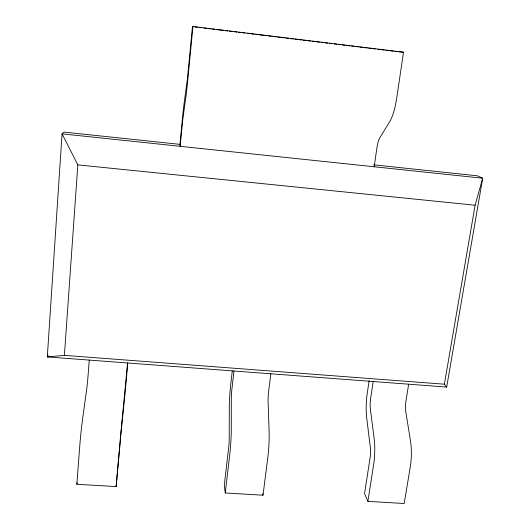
<?xml version="1.0" encoding="UTF-8"?>
<svg xmlns="http://www.w3.org/2000/svg" width="530" height="530" viewBox="0 0 530 530"><rect width="100%" height="100%" fill="white"/><g stroke="black" fill="none" stroke-linecap="round" stroke-linejoin="round"><path stroke-width="0.79" d="M48.084 354.861L47.309 356.915L446.684 387.066L482.691 178.219L62.056 133.858L47.309 356.915L64.388 355.365L77.831 164.883L62.056 133.858L63.978 132.096L180.081 144.365M120.456 439.569L116.13 486.58L76.837 484.268L79.772 445.902A27.315 1.411 -84.2 0 1 82.614 418.879L86.701 389.093A11.912 0.629 -84.4 0 0 87.894 377.764L89.259 360.082M116.13 486.58L120.058 441.695L124.431 399.587A28.574 0.338 -84.7 0 0 126.544 376.976L127.763 363.063M127.564 362.977L120.27 439.357M192.933 26.5L188.415 73.557A29.726 0.696 -84.6 0 1 185.679 98.414L182.837 119.031L180.16 146.313L179.948 144.352L182.042 122.47A30.402 0.709 -84.7 0 1 184.261 102.151L187.295 79.851L192.463 26.686L192.933 26.5L403.516 52.178L396.791 97.626A28.912 6.771 -82.1 0 1 389.908 121.297L379.679 138.052A12.269 2.855 -82.9 0 0 376.943 147.638L374.167 166.771M232.266 370.947L230.702 384.641A28.156 2.862 -85.7 0 0 229.298 406.98L229.205 439.045A10.169 1.014 -86 0 1 228.682 447.452L224.289 485.202L225.257 492.986L263.012 495.205L267.763 457.913A26.633 3.683 -86.4 0 0 269.101 431.48L268.107 402.078A11.62 1.636 -86 0 1 268.677 390.981L270.837 373.789M233.995 371.007L232.001 388.304A11.68 1.186 -85.7 0 0 231.305 399.441L231.285 428.922A26.765 2.67 -86 0 1 229.649 455.482L225.257 492.986M369.138 380.725L367.045 394.678A27.62 6.91 -86.9 0 0 366.555 416.666L370.443 448.387A9.977 2.445 -87.7 0 1 370.271 456.655L364.554 493.589L367.893 501.367L404.191 503.5L410.26 467.023A26.136 7.374 -88.2 0 0 410.505 441.026L405.828 411.936A11.402 3.279 -87.3 0 1 405.947 401.018L408.676 384.197M373.219 381.52L370.636 398.441A11.455 2.862 -86.9 0 0 370.404 409.399L374.147 438.575A26.261 6.439 -87.7 0 1 373.624 464.684L367.893 501.367M446.684 387.066L444.378 384.197L475.105 205.223L482.691 178.219L477.331 175.794L373.577 164.823M76.837 484.268L77.155 482.711M399.09 51.88L403.516 52.178M64.388 355.365L444.378 384.197M77.831 164.883L475.105 205.223M194.921 26.984L197.379 27.288M199.022 27.487L201.48 27.785M203.937 28.083L206.402 28.388M208.038 28.587L210.496 28.885M212.139 29.084L214.597 29.388M216.24 29.587L223.62 30.488M225.257 30.687L227.721 30.985M229.357 31.184L232.637 31.588M234.28 31.787L236.738 32.085M238.381 32.284L240.839 32.582M242.475 32.787L244.94 33.085M247.397 33.383L249.855 33.681M251.498 33.887L253.956 34.185M255.599 34.384L258.057 34.682M259.7 34.881L267.074 35.782M268.717 35.98L271.174 36.285M272.817 36.484L276.097 36.881M277.733 37.08L280.198 37.385M281.834 37.584L284.299 37.882M285.935 38.08L288.393 38.385M290.857 38.683L293.315 38.982M294.958 39.18L297.416 39.485M299.052 39.684L301.517 39.982M303.153 40.181L306.433 40.585M308.076 40.784L310.534 41.082M312.177 41.28L314.635 41.578M316.277 41.784L319.557 42.181M321.193 42.38L323.651 42.678M325.294 42.884L327.752 43.182M329.395 43.38L331.853 43.679M334.311 43.983L336.775 44.282M338.412 44.48L340.876 44.778M342.512 44.984L344.97 45.282M346.613 45.481L349.893 45.878M351.536 46.077L353.994 46.382M355.63 46.58L358.094 46.879M359.731 47.077L363.01 47.481M364.653 47.68L367.111 47.978M368.754 48.177L371.212 48.482M372.855 48.681L375.313 48.979M377.771 49.277L380.229 49.581M381.872 49.78L384.329 50.078M385.973 50.277L388.43 50.582M390.073 50.781L393.353 51.178M394.989 51.377L397.454 51.675M262.688 493.649L263.012 495.205"/></g></svg>
